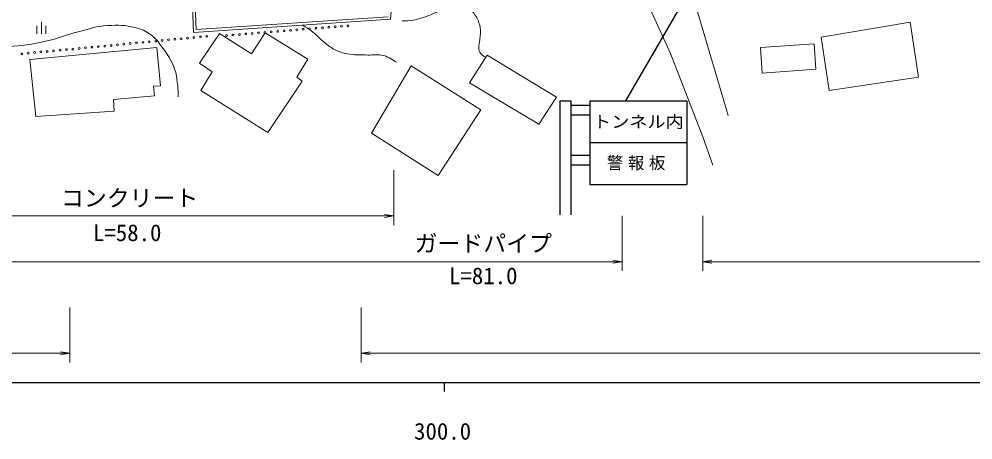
# Model space of a CAD drawing. Units: millimetres at full size, sheet at 1:1000; details may follow other scales. Extents: x 40000 to 680000, y 20000 to 380000.
# Drawn here: x 321575 to 425782, y 198715 to 244666 of the extents above; entities that cross this region are included whole.
import ezdxf
from ezdxf.enums import TextEntityAlignment as Align

# ---------------------------------------------------------------- set-up
doc = ezdxf.new("R2010")
doc.units = ezdxf.units.MM
doc.header["$LTSCALE"] = 1000
for name, color, linetype, lineweight in [('M-STR-HTXT', 7, 'Continuous', 13), ('M-STR-STRC', 7, 'Continuous', 25), ('M-TTL-BAND', 7, 'Continuous', 25), ('M-WORK', 1, 'Continuous', 13)]:
    doc.layers.add(name, color=color, linetype=linetype, lineweight=lineweight)
doc.styles.add('ＭＳ ゴシック', font='')
doc.styles.get('ＭＳ ゴシック').set_extended_font_data('MS Gothic')

# ---------------------------------------------------------------- blocks, each defined once
blk = doc.blocks.new('open_arrow')
at = {"color": 0, "linetype": 'Continuous', "lineweight": -2}
blk.add_lwpolyline([(7.5, 1.25), (0, 0), (7.5, -1.25)], dxfattribs=at)

msp = doc.modelspace()

# ---------------------------------------------------------------- linework, layer by layer
at = {"layer": 'M-STR-HTXT'}
for p, q in [((362512, 228170), (362512, 222170)), ((304501, 223170), (362512, 223170)), ((387452, 223170), (387452, 217170)), ((396267, 223170), (396267, 217170)), ((304501, 218170), (387452, 218170)), ((396267, 218170), (563847, 218170)), ((327103, 213170), (327103, 207170)), ((358952, 213170), (358952, 207170)), ((304117, 208170), (327103, 208170)), ((358952, 208170), (523170, 208170))]:
    msp.add_line(p, q, dxfattribs=at)
at = {"layer": 'M-STR-STRC'}
for p, q in [((396267, 250304), (387827, 235746)), ((380664, 235746), (381886, 235746)), ((380664, 235746), (380664, 228721)), ((381886, 223281), (381886, 235746)), ((383928, 235746), (383928, 226603)), ((383928, 235746), (394545, 235746)), ((394545, 235746), (394545, 226603)), ((381886, 235249), (383928, 235249)), ((383928, 234161), (381886, 234161)), ((383928, 231174), (394545, 231174)), ((381886, 229809), (383928, 229809)), ((380664, 228721), (380664, 223281)), ((383928, 228721), (381886, 228721)), ((383928, 226603), (394545, 226603))]:
    msp.add_line(p, q, dxfattribs=at)
at = {"layer": 'M-TTL-BAND'}
for p, q in [((40000, 205000), (579000, 205000)), ((368000, 205000), (368000, 204000))]:
    msp.add_line(p, q, dxfattribs=at)
at = {"layer": 'M-WORK'}
for p, q in [((362165, 244645), (365171, 289640)), ((340418, 248869), (340623, 243192)), ((340728, 248593), (340912, 243512)), ((392732, 240914), (390433, 245949)), ((399059, 234125), (395556, 245983)), ((340912, 243512), (361883, 244927)), ((323509, 243073), (323509, 243948)), ((324009, 243073), (324009, 244323)), ((324509, 243073), (324509, 243948)), ((340623, 243192), (362165, 244645)), ((409190, 242690), (418919, 244333)), ((418919, 244333), (419833, 238322)), ((343455, 243090), (341302, 239865)), ((346951, 240871), (343455, 243090)), ((348457, 243170), (346951, 240871)), ((353106, 240283), (348457, 243170)), ((402563, 241566), (408444, 241976)), ((408444, 241976), (408638, 239209)), ((410071, 236879), (409190, 242690)), ((322757, 240258), (336622, 241555)), ((336622, 241555), (337027, 237388)), ((370790, 237701), (372715, 240739)), ((372715, 240739), (380282, 236144)), ((396271, 231792), (392732, 240914)), ((402746, 238776), (402563, 241566)), ((323406, 234015), (322757, 240258)), ((341302, 239865), (342681, 238892)), ((351902, 238308), (353106, 240283)), ((342681, 238892), (341432, 236865)), ((364404, 239559), (360069, 232218)), ((372004, 234759), (364404, 239559)), ((408638, 239209), (402746, 238776)), ((348746, 232276), (352508, 237871)), ((352508, 237871), (351902, 238308)), ((378358, 233182), (370790, 237701)), ((419833, 238322), (410071, 236879)), ((337027, 237388), (336265, 237355)), ((336265, 237355), (336363, 236269)), ((341432, 236865), (348746, 232276)), ((336363, 236269), (331903, 235880)), ((331903, 235880), (331968, 234615)), ((380282, 236144), (378358, 233182)), ((331968, 234615), (323406, 234015)), ((367377, 227581), (372004, 234759)), ((360069, 232218), (367377, 227581)), ((397366, 228728), (396271, 231792))]:
    msp.add_line(p, q, dxfattribs=at)
for centre in [(355410, 243775), (356107, 243831), (356805, 243888), (357503, 243944), (341380, 242718), (342077, 242782), (344246, 242874), (344944, 242930), (345641, 242986), (346339, 243043), (347037, 243099), (347735, 243155), (348432, 243212), (349130, 243268), (349828, 243324), (350525, 243381), (351223, 243437), (351921, 243493), (352619, 243550), (353316, 243606), (354014, 243662), (354712, 243719), (330927, 241724), (331624, 241791), (332321, 241858), (333018, 241926), (333714, 241993), (334411, 242060), (335108, 242127), (335805, 242194), (336501, 242261), (337198, 242328), (337895, 242395), (338592, 242462), (339289, 242527), (339986, 242591), (340683, 242655), (321866, 240885), (322563, 240949), (323260, 241013), (323957, 241076), (324654, 241140), (325351, 241204), (326049, 241268), (326746, 241332), (327443, 241396), (328140, 241460), (328837, 241524), (329534, 241590), (330230, 241657)]:
    msp.add_circle(centre, 100, dxfattribs=at)
for points, knots in [([(335776, 309283), (335873, 308488), (335893, 308267), (335942, 307614), (336013, 306670), (336070, 306137), (336018, 305192), (335971, 304341), (335900, 303856), (335650, 303041), (335372, 302131), (335100, 301647), (334569, 300857), (334170, 300262), (333819, 300023), (333272, 299560), (332300, 298736), (331654, 298398), (330548, 297765), (329752, 297310), (329265, 297130), (328418, 296781), (327540, 296419), (327037, 296239), (326126, 295970), (325212, 295701), (324692, 295574), (323759, 295387), (322565, 295147), (321874, 295142), (320677, 294922), (319640, 294730), (319038, 294679), (318040, 294338), (317379, 294112), (317009, 293942), (316440, 293538), (315945, 293187), (315715, 292901), (315402, 292381), (315147, 291957), (315079, 291677), (314937, 291203), (314729, 290505), (314681, 290095), (314569, 289376), (314414, 288370), (314401, 287796), (314321, 286781), (314237, 285719), (314238, 285121), (314180, 284057), (314080, 282226), (314024, 281201), (313910, 279371), (313798, 277571), (313835, 276553), (313602, 274765), (313471, 273762), (313470, 273172), (313132, 272219), (312867, 271474), (312709, 271039), (312240, 270403), (311777, 269776), (311439, 269472), (310813, 269008), (310140, 268511), (309708, 268304), (308948, 267954), (308035, 267535), (307488, 267385), (306548, 267030), (305114, 266489), (304285, 266251), (302867, 265668), (301626, 265158), (300918, 264893), (299737, 264257), (298879, 263795), (298420, 263479), (297678, 262846), (297278, 262506), (297055, 262297), (296770, 261857), (296469, 261393), (296380, 261084), (296202, 260560), (295898, 259665), (295821, 259135), (295634, 258209), (295441, 257247), (295416, 256693), (295245, 255727), (295117, 255002), (294985, 254607), (294872, 253879), (294731, 252959), (294682, 252439), (294613, 251511), (294529, 250386), (294508, 249753), (294499, 248625), (294493, 247732), (294462, 247228), (294548, 246338), (294632, 245467), (294701, 244972), (294953, 244133), (295209, 243282), (295521, 242868), (295845, 242041), (296175, 241200), (296412, 240743), (296640, 239868), (296963, 238631), (297058, 237913), (297191, 236641), (297344, 235179), (297334, 234350), (297337, 232879), (297339, 231859), (297335, 231518), (297288, 230268)], [0, 0, 0, 0, 1, 1, 1, 2, 2, 2, 3, 3, 3, 4, 4, 4, 5, 5, 5, 6, 6, 6, 7, 7, 7, 8, 8, 8, 9, 9, 9, 10, 10, 10, 11, 11, 11, 12, 12, 12, 13, 13, 13, 14, 14, 14, 15, 15, 15, 16, 16, 16, 17, 17, 17, 18, 18, 18, 19, 19, 19, 20, 20, 20, 21, 21, 21, 22, 22, 22, 23, 23, 23, 24, 24, 24, 25, 25, 25, 26, 26, 26, 27, 27, 27, 28, 28, 28, 29, 29, 29, 30, 30, 30, 31, 31, 31, 32, 32, 32, 33, 33, 33, 34, 34, 34, 35, 35, 35, 36, 36, 36, 37, 37, 37, 38, 38, 38, 39, 39, 39, 40, 40, 40, 41, 41, 41, 41]), ([(363421, 244461), (363960, 244473), (364136, 244491), (364589, 244559), (365282, 244663), (365656, 244808), (366316, 245045), (367028, 245301), (367382, 245559), (368091, 245823), (368528, 245986), (368770, 246124), (369235, 246164), (369786, 246212), (370130, 246128), (370621, 245872), (371044, 245651), (371213, 245397), (371472, 244996), (371749, 244570), (371840, 244279), (371935, 243780), (372032, 243267), (371952, 242963), (371910, 242442), (371881, 242070), (371753, 241866), (371789, 241494), (371811, 241263), (371856, 241127), (371983, 240934), (372139, 240698), (372296, 240634), (372564, 240501)], [0, 0, 0, 0, 1, 1, 1, 2, 2, 2, 3, 3, 3, 4, 4, 4, 5, 5, 5, 6, 6, 6, 7, 7, 7, 8, 8, 8, 9, 9, 9, 10, 10, 10, 11, 11, 11, 11]), ([(308710, 244639), (309470, 244091), (309726, 243928), (310422, 243548), (311394, 243016), (311988, 242796), (313049, 242478), (314413, 242069), (315232, 242043), (316649, 241894), (318323, 241718), (319274, 241598), (320954, 241699), (322404, 241786), (323208, 241971), (324627, 242283), (325981, 242581), (326688, 242944), (328033, 243280), (329276, 243592), (329963, 243904), (331243, 243961), (332433, 244015), (333128, 244030), (334284, 243742), (334973, 243571), (335356, 243395), (335938, 242988), (336633, 242502), (336875, 242045), (337373, 241359), (337883, 240656), (338175, 240246), (338492, 239437), (338730, 238830), (338767, 238453), (338857, 237807), (338945, 237176), (338948, 236935), (338954, 236178)], [0, 0, 0, 0, 1, 1, 1, 2, 2, 2, 3, 3, 3, 4, 4, 4, 5, 5, 5, 6, 6, 6, 7, 7, 7, 8, 8, 8, 9, 9, 9, 10, 10, 10, 11, 11, 11, 12, 12, 12, 13, 13, 13, 13]), ([(352553, 243997), (352992, 243739), (353120, 243650), (353467, 243403), (354069, 242973), (354306, 242605), (354894, 242155), (355359, 241797), (355597, 241549), (356126, 241295), (356704, 241017), (357066, 240926), (357699, 240825), (358463, 240702), (358904, 240765), (359677, 240744), (360266, 240728), (360607, 240841), (361185, 240727), (361535, 240659), (361726, 240579), (362045, 240419), (362348, 240268), (362459, 240187), (362775, 239949)], [0, 0, 0, 0, 1, 1, 1, 2, 2, 2, 3, 3, 3, 4, 4, 4, 5, 5, 5, 6, 6, 6, 7, 7, 7, 8, 8, 8, 8])]:
    msp.add_open_spline(points, degree=3, knots=knots, dxfattribs=at)

# ---------------------------------------------------------------- block references
at = {"layer": 'M-STR-HTXT', "xscale": 133, "yscale": 133, "rotation": 180}
for p in [(362512, 223170), (387452, 218170), (327103, 208170)]:
    msp.add_blockref('open_arrow', p, dxfattribs=at)
at = {"layer": 'M-STR-HTXT', "xscale": 133, "yscale": 133}
for p in [(396267, 218170), (358952, 208170)]:
    msp.add_blockref('open_arrow', p, dxfattribs=at)

# ---------------------------------------------------------------- texts
at = {"layer": 'M-STR-HTXT', "style": 'ＭＳ ゴシック'}
for s, p in [('コンクリート', (333657, 225127)), ('ガードパイプ', (372288, 220170))]:
    msp.add_text(s, height=1833, dxfattribs=at).set_placement(p, align=Align.MIDDLE_CENTER)
for s, p in [('L=58.0', (333390, 219873)), ('L=81.0', (372288, 215170))]:
    msp.add_text(s, height=1833, dxfattribs=at).set_placement(p, align=Align.BOTTOM_CENTER)
at = {"layer": 'M-STR-STRC', "style": 'ＭＳ ゴシック', "width": 1.1}
msp.add_text('トンネル内', height=1320, dxfattribs=at).set_placement((389236, 233460), align=Align.MIDDLE_CENTER)
at = {"layer": 'M-STR-STRC', "insert": (389236, 228889), "char_height": 1320, "attachment_point": 5, "style": 'ＭＳ ゴシック'}
msp.add_mtext('\\T1.28;警報板', dxfattribs=at)
at = {"layer": 'M-TTL-BAND', "style": 'ＭＳ ゴシック'}
msp.add_text('300.0', height=1833, dxfattribs=at).set_placement((367844, 198195), align=Align.BOTTOM_CENTER)

doc.saveas('drawing.dxf')
